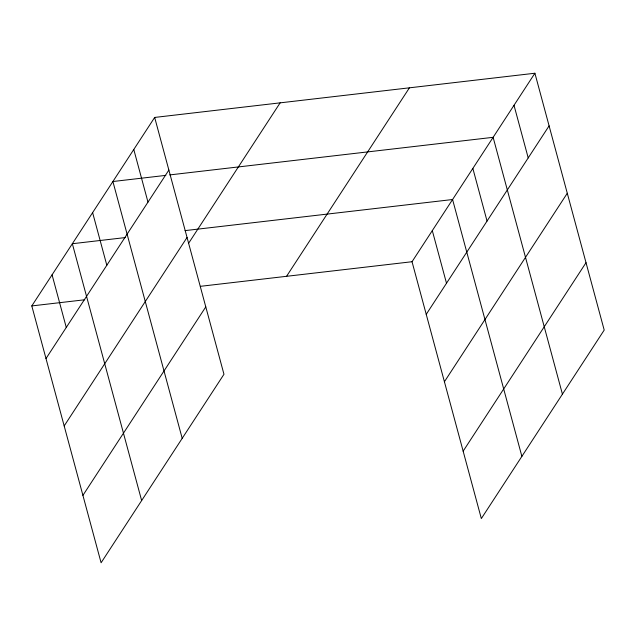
<?xml version="1.0" encoding="UTF-8"?>
<svg xmlns="http://www.w3.org/2000/svg" width="636" height="636" viewBox="0 0 636 636"><rect width="100%" height="100%" fill="white"/><g stroke="black" fill="none" stroke-linecap="round" stroke-linejoin="round"><path stroke-width="0.95" d="M154.667 117.437L223.967 374.278L101.1 562.765L31.8 305.924L154.667 117.437L534.9 73.235L604.2 330.076L481.333 518.563L412.033 261.722L534.9 73.235M45.999 358.553L168.874 170.066M64.18 425.937L187.056 237.459M188.757 243.047L280.142 102.849M82.919 495.372L205.786 306.886M286.55 276.31L409.425 87.824M426.231 314.351L549.099 125.864M444.413 381.743L567.28 193.257M463.143 451.17L586.018 262.692M165.829 175.369L112.898 181.522L182.198 438.363M169.748 174.916L493.123 137.32L562.423 394.161M125.284 237.57L72.345 243.723L141.645 500.564M185.076 230.614L452.578 199.521L521.878 456.362M31.8 305.924L84.731 299.771M200.372 286.327L412.033 261.722M514.007 105.282L528.214 157.911M472.85 168.421L487.049 221.05M432.305 230.622L446.504 283.251M133.783 149.484L147.981 202.113M92.618 212.623L106.824 265.252M52.073 274.824L66.271 327.453"/></g></svg>
